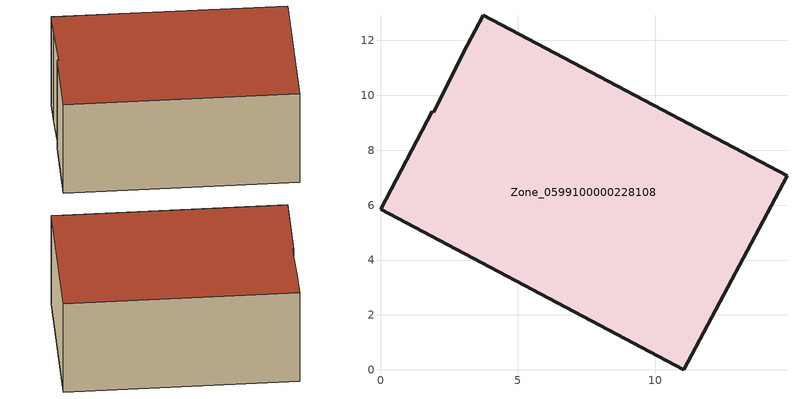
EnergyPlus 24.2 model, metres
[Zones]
Zone_0599100000228108
 floor ground (C_G): 1.94,9.38 3.02,11.55 3.74,12.92 14.8,7.07 11.05,0 0,5.85 1.88,9.41 z0.81
 wall outside (C_F): 14.8,7.07 3.74,12.92 3.02,11.55 1.94,9.38 1.88,9.41 0,5.85 11.05,0 14.8,7.07 z0.81:6.54
 roof outside (C_R): 1.94,9.38 1.88,9.41 0,5.85 11.05,0 14.8,7.07 3.74,12.92 3.02,11.55 z6.54
[BUILDING]
Pand.0599100000228108: North Axis=0; Terrain=City; Loads Convergence Tolerance Value=0.04; Temperature Convergence Tolerance Value=0.4; Solar Distribution=FullExterior; Maximum Number of Warmup Days=25; Minimum Number of Warmup Days=1
[Site:Location]
Rotterdam.The.Hague.AP_ZH_NLD Design_Conditions: Latitude=51.96; Longitude=4.45; Time Zone=1; Elevation=-4.5
[SITE:GROUNDTEMPERATURE:BUILDINGSURFACE]
18, 18, 18, 18, 18, 18, 18, 18, 18, 18, 18, 18
[MATERIAL] Thermal Absorptance=0.9; Solar Absorptance=0.7; Visible Absorptance=0.7
Name | Roughness | Thickness | Conductivity | Density | Specific Heat
G.D.1965-1974 | MediumSmooth | 0.15 | 0.882353 | 540 | 1210
F.D.1965-1974 | Rough | 0.3 | 0.697674 | 1920 | 840
R.D.1965-1974 | MediumRough | 0.2 | 0.232558 | 1500 | 1000
[CONSTRUCTION]
C_G: G.D.1965-1974
C_F: F.D.1965-1974
C_R: R.D.1965-1974
[ZONE]
Zone_0599100000228108: Type=1; Multiplier=1; Ceiling Height=Autocalculate; Volume=Autocalculate; Floor Area=autocalculate; Part of Total Floor Area=Yes
[ZONEINFILTRATION:DESIGNFLOWRATE]
Infil_Zone_0599100000228108: Zone or ZoneList or Space or SpaceList=Zone_0599100000228108; Schedule=AlwaysOn; Design Flow Rate Calculation Method=Flow/Area; Flow Rate per Floor Area=0.0042; Constant Term Coefficient=1; Temperature Term Coefficient=0; Velocity Term Coefficient=0; Velocity Squared Term Coefficient=0
[HVACTEMPLATE:ZONE:IDEALLOADSAIRSYSTEM]
Zone_0599100000228108: Maximum Heating Supply Air Temperature=50; Minimum Cooling Supply Air Temperature=13; Maximum Heating Supply Air Humidity Ratio=0.0156; Minimum Cooling Supply Air Humidity Ratio=0.0077; Heating Limit=NoLimit; Cooling Limit=NoLimit; Dehumidification Control Type=ConstantSensibleHeatRatio; Cooling Sensible Heat Ratio=0.7; Dehumidification Setpoint=60; Humidification Control Type=None; Humidification Setpoint=30; Outdoor Air Method=None; Outdoor Air Flow Rate per Person=0.00944; Outdoor Air Flow Rate per Zone Floor Area=0; Outdoor Air Flow Rate per Zone=0; Demand Controlled Ventilation Type=None; Outdoor Air Economizer Type=NoEconomizer; Heat Recovery Type=None; Sensible Heat Recovery Effectiveness=0.7; Latent Heat Recovery Effectiveness=0.65
[ZONECONTROL:THERMOSTAT]
ThermostatControl_Zone_0599100000228108: Zone or ZoneList=Zone_0599100000228108; Control Type Schedule=DualSetpointControlType; Control 1=Thermostat_Zone_0599100000228108; Temperature Difference Between Cutout And Setpoint=0
[THERMOSTATSETPOINT:DUALSETPOINT]
Thermostat_Zone_0599100000228108: Heating Setpoint Temperature Schedule=HeatingSetpoint_Zone_0599100000228108; Cooling Setpoint Temperature Schedule=CoolingSetpoint_Zone_0599100000228108
[SCHEDULE:COMPACT]
HeatingSetpoint_Zone_0599100000228108: Through: 12/31, For: AllDays, Until: 24:00, 21
CoolingSetpoint_Zone_0599100000228108: Through: 12/31, For: AllDays, Until: 24:00, 24
DualSetpointControlType: Through: 12/31, For: AllDays, Until: 24:00, 4
AlwaysOn: Through: 12/31, For: AllDays, Until: 24:00, 1
